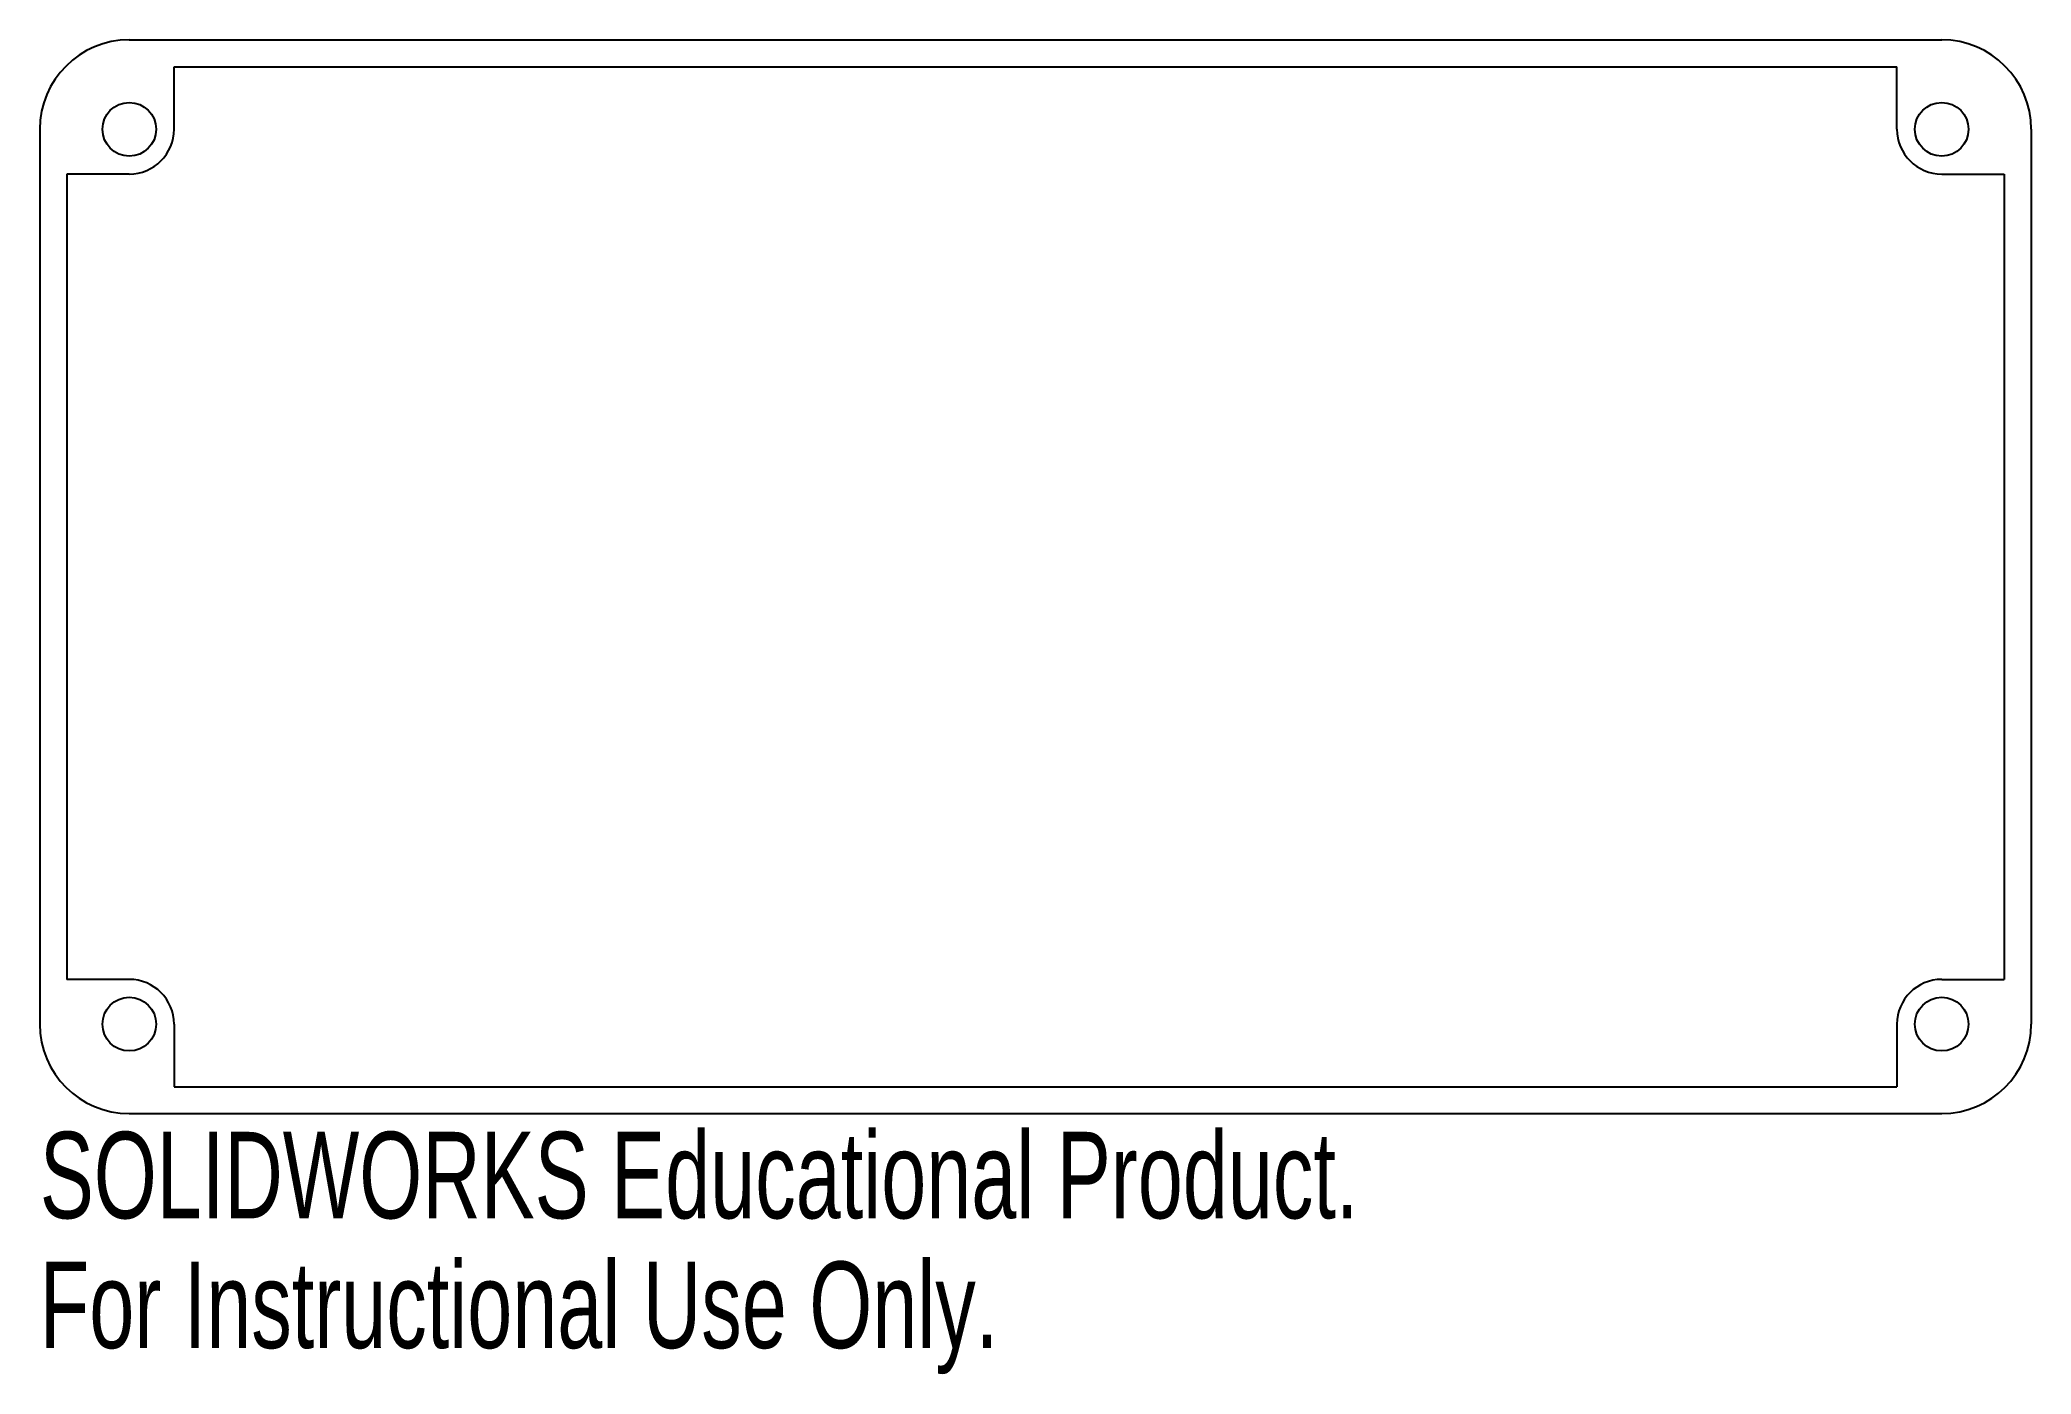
# Model space of a CAD drawing. Header units: millimetres. Extents: x -56 to 56, y -45 to 30.
import ezdxf

# ---------------------------------------------------------------- set-up
doc = ezdxf.new("R2010")
doc.units = ezdxf.units.MM
doc.styles.add('SLDTEXTSTYLE0', font='TXT', dxfattribs={"width": 0.7})

msp = doc.modelspace()

# ---------------------------------------------------------------- linework, layer by layer
at = {"color": 7, "linetype": 'Continuous', "lineweight": 25}
for p, q in [((-50.64, 30), (50.64, 30)), ((-48.14, 25), (-48.14, 28.5)), ((-48.14, 28.5), (48.14, 28.5)), ((48.14, 25), (48.14, 28.5)), ((-55.64, 25), (-55.64, -25)), ((55.64, 25), (55.64, -25)), ((-54.14, 22.5), (-54.14, -22.5)), ((-50.64, 22.5), (-54.14, 22.5)), ((50.64, 22.5), (54.14, 22.5)), ((54.14, 22.5), (54.14, -22.5)), ((-50.64, -22.5), (-54.14, -22.5)), ((50.64, -22.5), (54.14, -22.5)), ((-48.14, -25), (-48.14, -28.5)), ((48.14, -25), (48.14, -28.5)), ((-48.14, -28.5), (48.14, -28.5)), ((-50.64, -30), (50.64, -30))]:
    msp.add_line(p, q, dxfattribs=at)
for centre in [(-50.64, 25), (50.64, 25), (-50.64, -25), (50.64, -25)]:
    msp.add_circle(centre, 1.5, dxfattribs=at)
for centre, radius, start, end in [((-50.64, 25), 5, 90, 180), ((50.64, 25), 5, 0, 90), ((-50.64, 25), 2.5, 270, 0), ((50.64, 25), 2.5, 180, 270), ((-50.64, -25), 2.5, 0, 90), ((50.64, -25), 2.5, 90, 180), ((-50.64, -25), 5, 180, 270), ((50.64, -25), 5, 270, 0)]:
    msp.add_arc(centre, radius, start, end, dxfattribs=at)

# ---------------------------------------------------------------- texts
at = {"color": 7, "linetype": 'Continuous', "char_height": 4.8336, "attachment_point": 1, "style": 'SLDTEXTSTYLE0'}
for s, insert in [('SOLIDWORKS Educational Product.', (-55.64, -31.02)), ('For Instructional Use Only.', (-55.64, -38.27))]:
    msp.add_mtext(s, dxfattribs=dict(at, insert=insert))

doc.saveas('drawing.dxf')
